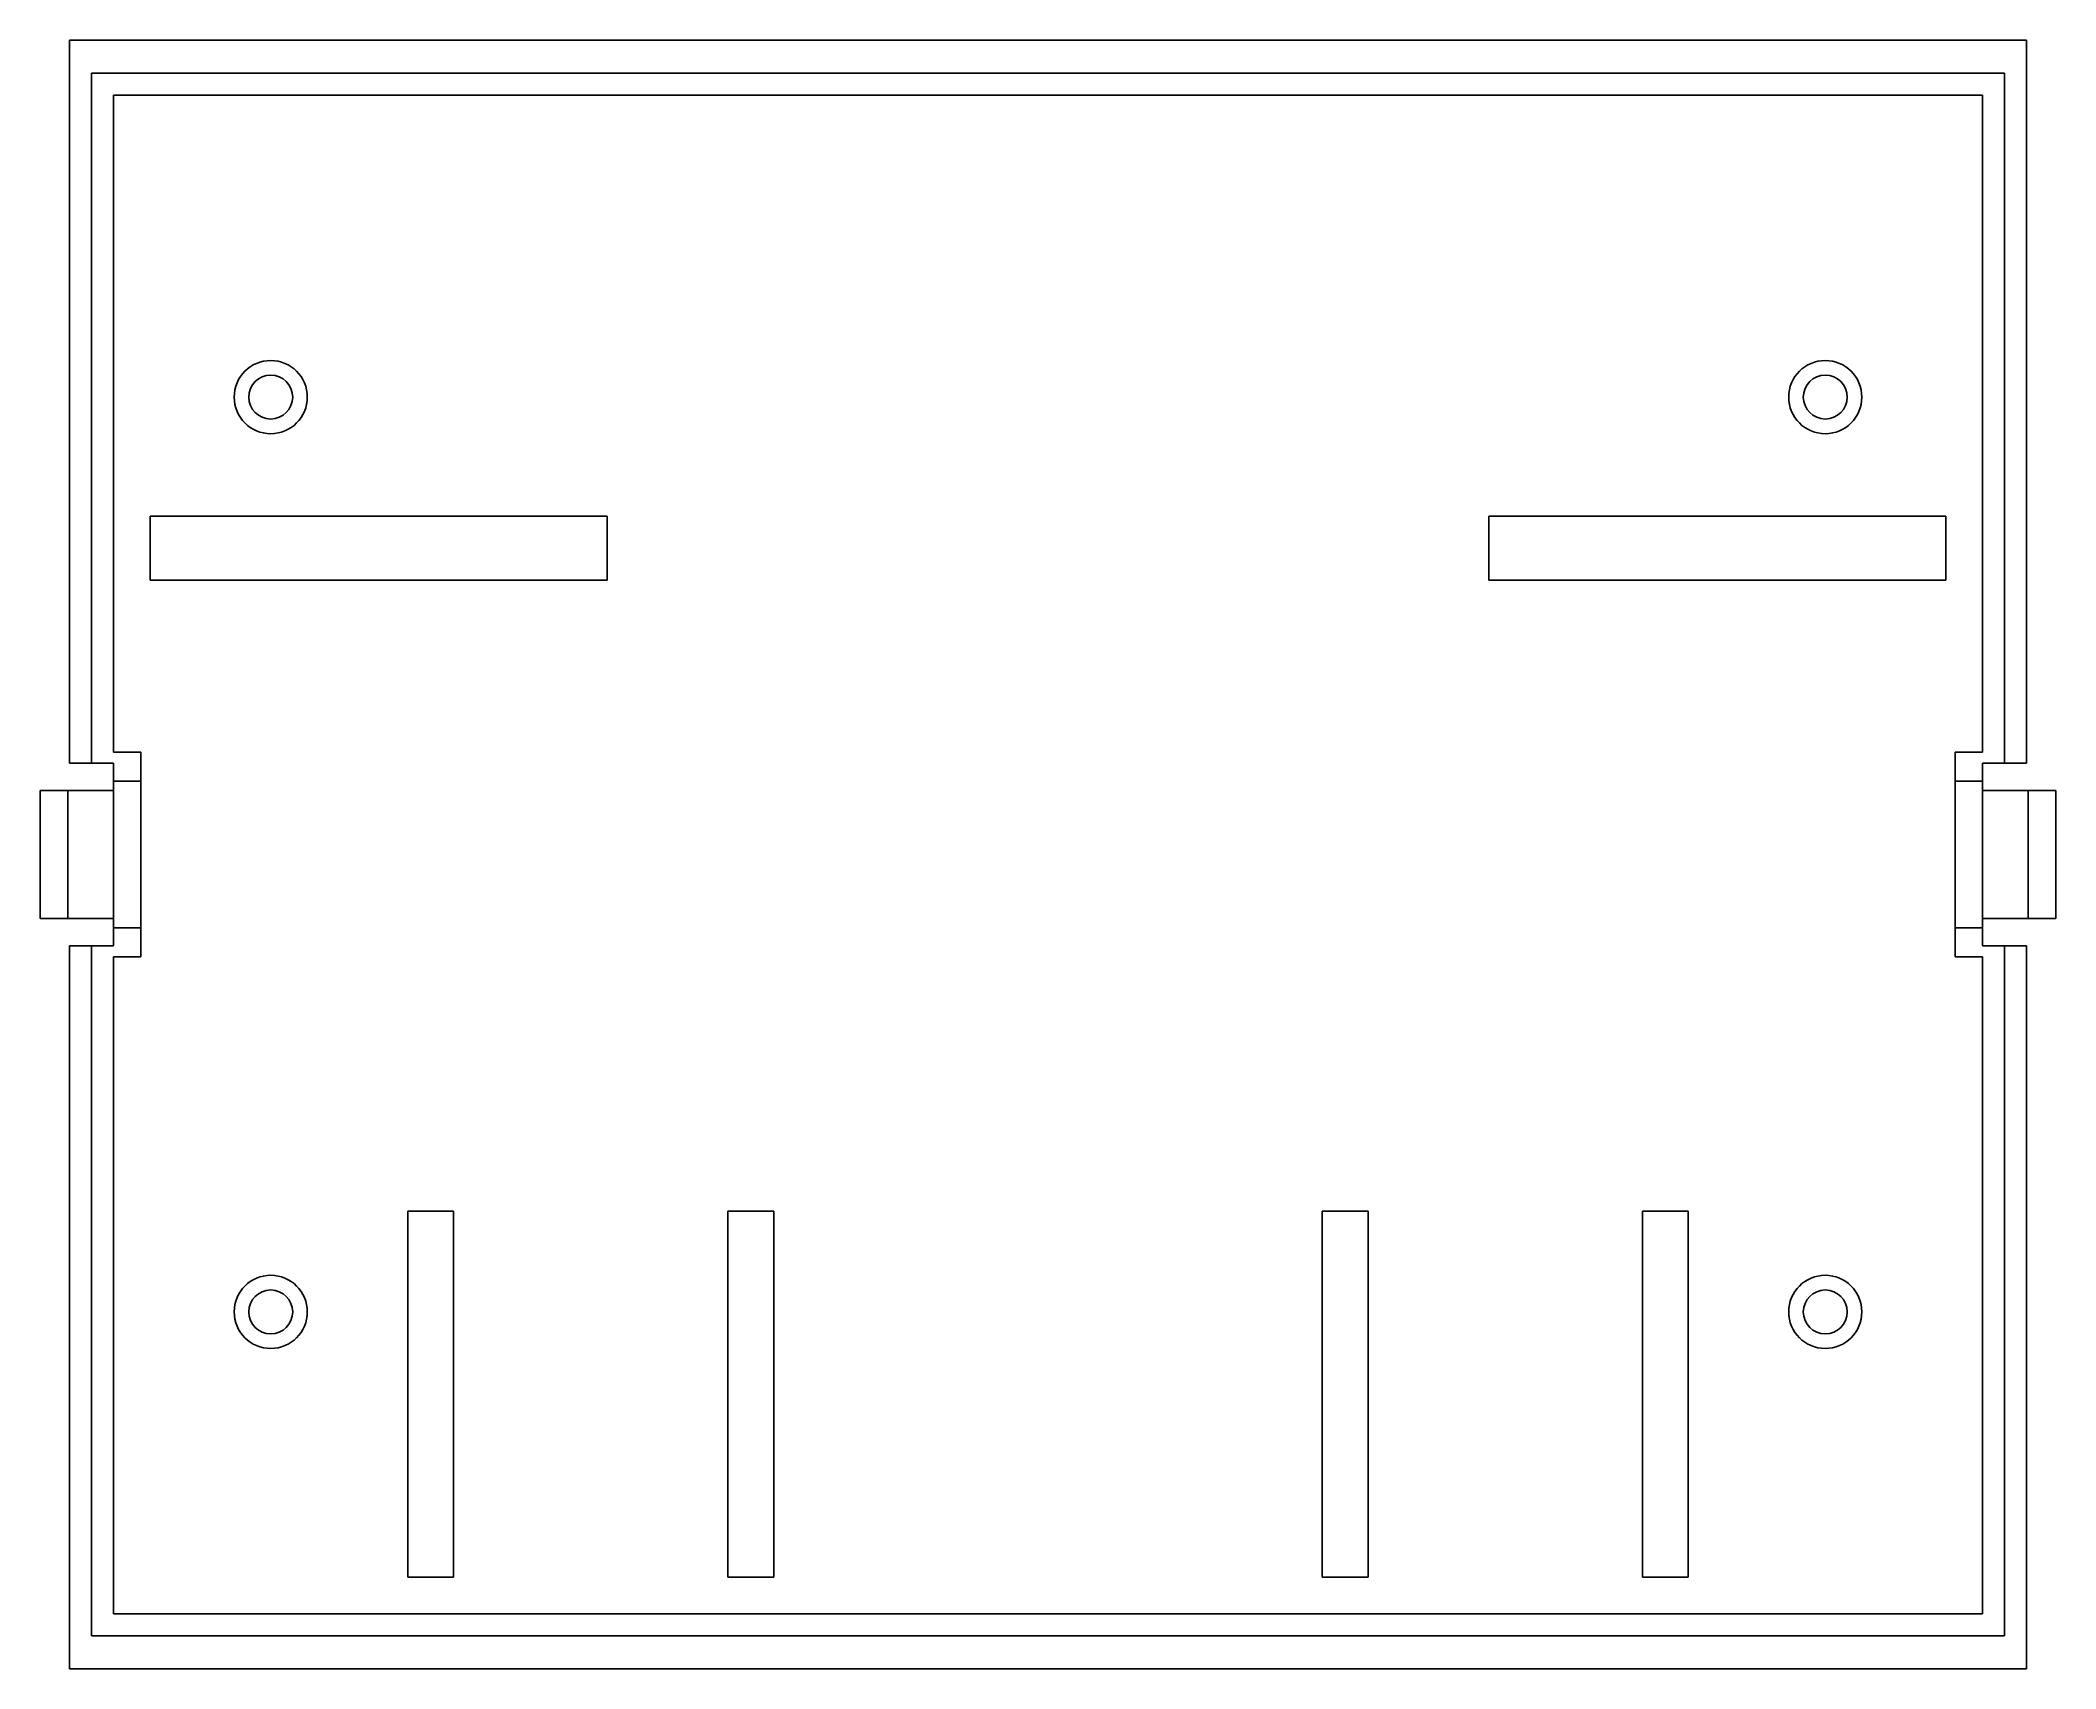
# Model space of a CAD drawing. Header units: millimetres. Extents: x -55 to 55, y -44 to 44.
import ezdxf

# ---------------------------------------------------------------- set-up
doc = ezdxf.new("R2010")
doc.units = ezdxf.units.MM
doc.layers.add('Body', color=7, linetype='CONTINUOUS')

msp = doc.modelspace()

# ---------------------------------------------------------------- linework, layer by layer
at = {"layer": 'Body'}
for p, q in [((-53.5, 5), (-53.5, 44.5)), ((-53.5, 44.5), (53.5, 44.5)), ((-53.5, 5, 8), (-53.5, 44.5, 8)), ((-53.5, 44.5, 8), (53.5, 44.5, 8)), ((-53.5, 44.5), (-53.5, 44.5, 8)), ((-53.5, 5), (-53.5, 44.5)), ((-53.5, 5, 8), (-53.5, 44.5, 8)), ((-53.5, 44.5), (-53.5, 44.5, 8)), ((-53.5, 44.5), (53.5, 44.5)), ((-53.5, 44.5, 8), (53.5, 44.5, 8)), ((53.5, 44.5), (53.5, 5)), ((53.5, 44.5, 8), (53.5, 5, 8)), ((53.5, 44.5), (53.5, 44.5, 8)), ((53.5, 44.5), (53.5, 44.5, 8)), ((53.5, 44.5), (53.5, 5)), ((53.5, 44.5, 8), (53.5, 5, 8)), ((-52.3, 5, 9), (-52.3, 42.7, 9)), ((-52.3, 42.7, 9), (52.3, 42.7, 9)), ((-52.3, 42.7, 8), (-52.3, 42.7, 9)), ((-52.3, 5, 8), (-52.3, 42.7, 8)), ((-52.3, 5, 9), (-52.3, 42.7, 9)), ((-52.3, 42.7, 8), (52.3, 42.7, 8)), ((-52.3, 5, 8), (-52.3, 42.7, 8)), ((-52.3, 42.7, 8), (-52.3, 42.7, 9)), ((-52.3, 42.7, 8), (52.3, 42.7, 8)), ((-52.3, 42.7, 9), (52.3, 42.7, 9)), ((52.3, 5, 9), (52.3, 42.7, 9)), ((52.3, 5, 8), (52.3, 42.7, 8)), ((52.3, 42.7, 8), (52.3, 42.7, 9)), ((52.3, 42.7, 8), (52.3, 42.7, 9)), ((52.3, 5, 8), (52.3, 42.7, 8)), ((52.3, 5, 9), (52.3, 42.7, 9)), ((51.1, 41.5, 9), (-51.1, 41.5, 9)), ((-51.1, 41.5, 9), (-51.1, 5.6, 9)), ((51.1, 41.5, 3), (-51.1, 41.5, 3)), ((51.1, 41.5, 9), (-51.1, 41.5, 9)), ((-51.1, 41.5, 3), (-51.1, 41.5, 9)), ((-51.1, 41.5, 3), (-51.1, 5.6, 3)), ((-51.1, 41.5, 9), (-51.1, 5.6, 9)), ((-51.1, 41.5, 3), (-51.1, 41.5, 9)), ((51.1, 41.5, 3), (-51.1, 41.5, 3)), ((-51.1, 41.5, 3), (-51.1, 5.6, 3)), ((51.1, 5.6, 9), (51.1, 41.5, 9)), ((51.1, 5.6, 3), (51.1, 41.5, 3)), ((51.1, 41.5, 3), (51.1, 41.5, 9)), ((51.1, 5.6, 9), (51.1, 41.5, 9)), ((51.1, 41.5, 3), (51.1, 41.5, 9)), ((51.1, 5.6, 3), (51.1, 41.5, 3)), ((-41.3, 25, 3), (-41.3, 25, 8)), ((-41.3, 25, 3), (-41.3, 25, 8)), ((-40.5, 25, 3), (-40.5, 25, 8)), ((-40.5, 25, 3), (-40.5, 25, 8)), ((43.7, 25, 3), (43.7, 25, 8)), ((43.7, 25, 3), (43.7, 25, 8)), ((44.5, 25, 3), (44.5, 25, 8)), ((44.5, 25, 3), (44.5, 25, 8)), ((-49.1, 18.5), (-49.1, 15)), ((-24.1, 18.5), (-49.1, 18.5)), ((-49.1, 18.5), (-49.1, 18.5, 3)), ((-49.1, 18.5), (-49.1, 15)), ((-49.1, 18.5, 3), (-49.1, 15, 3)), ((-49.1, 18.5), (-49.1, 18.5, 3)), ((-24.1, 18.5), (-49.1, 18.5)), ((-24.1, 18.5, 3), (-49.1, 18.5, 3)), ((-49.1, 18.5, 3), (-49.1, 15, 3)), ((-24.1, 18.5, 3), (-49.1, 18.5, 3)), ((-24.1, 15), (-24.1, 18.5)), ((-24.1, 18.5), (-24.1, 18.5, 3)), ((-24.1, 15), (-24.1, 18.5)), ((-24.1, 15, 3), (-24.1, 18.5, 3)), ((-24.1, 18.5), (-24.1, 18.5, 3)), ((-24.1, 15, 3), (-24.1, 18.5, 3)), ((24.1, 18.5), (24.1, 15)), ((49.1, 18.5), (24.1, 18.5)), ((24.1, 18.5), (24.1, 18.5, 3)), ((24.1, 18.5), (24.1, 15)), ((24.1, 18.5, 3), (24.1, 15, 3)), ((24.1, 18.5), (24.1, 18.5, 3)), ((49.1, 18.5), (24.1, 18.5)), ((49.1, 18.5, 3), (24.1, 18.5, 3)), ((24.1, 18.5, 3), (24.1, 15, 3)), ((49.1, 18.5, 3), (24.1, 18.5, 3)), ((49.1, 15), (49.1, 18.5)), ((49.1, 18.5), (49.1, 18.5, 3)), ((49.1, 15), (49.1, 18.5)), ((49.1, 15, 3), (49.1, 18.5, 3)), ((49.1, 18.5), (49.1, 18.5, 3)), ((49.1, 15, 3), (49.1, 18.5, 3)), ((-49.1, 15), (-24.1, 15)), ((-49.1, 15), (-49.1, 15, 3)), ((-49.1, 15), (-49.1, 15, 3)), ((-49.1, 15), (-24.1, 15)), ((-49.1, 15, 3), (-24.1, 15, 3)), ((-49.1, 15, 3), (-24.1, 15, 3)), ((-24.1, 15), (-24.1, 15, 3)), ((-24.1, 15), (-24.1, 15, 3)), ((24.1, 15), (49.1, 15)), ((24.1, 15), (24.1, 15, 3)), ((24.1, 15), (24.1, 15, 3)), ((24.1, 15), (49.1, 15)), ((24.1, 15, 3), (49.1, 15, 3)), ((24.1, 15, 3), (49.1, 15, 3)), ((49.1, 15), (49.1, 15, 3)), ((49.1, 15), (49.1, 15, 3)), ((-49.6, 5.6, 9), (-51.1, 5.6, 9)), ((-51.1, 5.6, 3), (-51.1, 5.6, 9)), ((-51.1, 5.6, 3), (-51.1, 5.6, 9)), ((-49.6, 5.6, 3), (-51.1, 5.6, 3)), ((-49.6, 5.6, 9), (-51.1, 5.6, 9)), ((-49.6, 5.6, 3), (-51.1, 5.6, 3)), ((-49.6, 4, 9), (-49.6, 5.6, 9)), ((-49.6, -5.6, 3), (-49.6, 5.6, 3)), ((-49.6, 5.6, 3), (-49.6, 5.6, 9)), ((-49.6, 4, 9), (-49.6, 5.6, 9)), ((-49.6, 5.6, 3), (-49.6, 5.6, 9)), ((-49.6, -5.6, 3), (-49.6, 5.6, 3)), ((49.6, 5.6, 9), (49.6, 4, 9)), ((51.1, 5.6, 9), (49.6, 5.6, 9)), ((49.6, 5.6, 3), (49.6, 5.6, 9)), ((49.6, 5.6, 3), (49.6, -5.6, 3)), ((49.6, 5.6, 9), (49.6, 4, 9)), ((49.6, 5.6, 3), (49.6, 5.6, 9)), ((51.1, 5.6, 3), (49.6, 5.6, 3)), ((51.1, 5.6, 9), (49.6, 5.6, 9)), ((51.1, 5.6, 3), (49.6, 5.6, 3)), ((49.6, 5.6, 3), (49.6, -5.6, 3)), ((51.1, 5.6, 3), (51.1, 5.6, 9)), ((51.1, 5.6, 3), (51.1, 5.6, 9)), ((-52.3, 5, 8), (-53.5, 5, 8)), ((-53.5, 5), (-53.5, 5, 8)), ((-51.1, 5), (-53.5, 5)), ((-51.1, 5), (-53.5, 5)), ((-52.3, 5, 8), (-53.5, 5, 8)), ((-53.5, 5), (-53.5, 5, 8)), ((-51.1, 5, 9), (-52.3, 5, 9)), ((-52.3, 5, 8), (-52.3, 5, 9)), ((-51.1, 5, 9), (-52.3, 5, 9)), ((-52.3, 5, 8), (-52.3, 5, 9)), ((-51.1, 5), (-51.1, 5, 9)), ((-51.1, 5, 9), (-51.1, 4, 9)), ((-51.1, 5), (-51.1, -5)), ((-51.1, 5), (-51.1, 5, 9)), ((-51.1, 5), (-51.1, -5)), ((-51.1, 5, 9), (-51.1, 4, 9)), ((51.1, 5, 9), (52.3, 5, 9)), ((51.1, 4, 9), (51.1, 5, 9)), ((51.1, 5), (53.5, 5)), ((51.1, -5), (51.1, 5)), ((51.1, 5), (53.5, 5)), ((51.1, 5, 9), (52.3, 5, 9)), ((51.1, 5), (51.1, 5, 9)), ((51.1, -5), (51.1, 5)), ((51.1, 5), (51.1, 5, 9)), ((51.1, 4, 9), (51.1, 5, 9)), ((52.3, 5, 8), (53.5, 5, 8)), ((52.3, 5, 8), (52.3, 5, 9)), ((52.3, 5, 8), (53.5, 5, 8)), ((52.3, 5, 8), (52.3, 5, 9)), ((53.5, 5), (53.5, 5, 8)), ((53.5, 5), (53.5, 5, 8)), ((-51.1, 3.5, 17), (-55.1, 3.5, 17)), ((-55.1, -3.5, 17), (-55.1, 3.5, 17)), ((-55.1, -3.5, 13), (-55.1, 3.5, 13)), ((-55.1, -3.5, 17), (-55.1, 3.5, 17)), ((-55.1, 3.5, 17), (-55.1, 3.5, 13)), ((-55.1, 3.5, 13), (-53.6, 3.5, 11.68)), ((-55.1, -3.5, 13), (-55.1, 3.5, 13)), ((-55.1, 3.5, 13), (-53.6, 3.5, 11.68)), ((-55.1, 3.5, 17), (-55.1, 3.5, 13)), ((-51.1, 3.5, 17), (-55.1, 3.5, 17)), ((-53.6, -3.5, 11.68), (-53.6, 3.5, 11.68)), ((-53.6, 3.5, 11.68), (-51.1, 3.5, 11.68)), ((-53.6, -3.5, 11.68), (-53.6, 3.5, 11.68)), ((-53.6, 3.5, 11.68), (-51.1, 3.5, 11.68)), ((-49.6, 4, 9), (-51.1, 4, 9)), ((-51.1, 4, 9), (-51.1, 4, 17)), ((-49.6, 4, 9), (-51.1, 4, 9)), ((-49.6, 4, 17), (-51.1, 4, 17)), ((-51.1, 4, 17), (-51.1, 3.5, 17)), ((-49.6, 4, 17), (-51.1, 4, 17)), ((-51.1, 4, 17), (-51.1, 3.5, 17)), ((-51.1, 4, 9), (-51.1, 4, 17)), ((-51.1, -3.5, 11.68), (-51.1, 3.5, 11.68)), ((-51.1, 3.5, 17), (-51.1, 3.5, 11.68)), ((-51.1, -3.5, 11.68), (-51.1, 3.5, 11.68)), ((-51.1, 3.5, 17), (-51.1, 3.5, 11.68)), ((-49.6, 4, 9), (-49.6, 4, 17)), ((-49.6, -4, 17), (-49.6, 4, 17)), ((-49.6, 4, 9), (-49.6, 4, 17)), ((-49.6, -4, 17), (-49.6, 4, 17)), ((51.1, 4, 9), (49.6, 4, 9)), ((49.6, 4, 9), (49.6, 4, 17)), ((51.1, 4, 9), (49.6, 4, 9)), ((51.1, 4, 17), (49.6, 4, 17)), ((49.6, 4, 17), (49.6, -4, 17)), ((49.6, 4, 9), (49.6, 4, 17)), ((49.6, 4, 17), (49.6, -4, 17)), ((51.1, 4, 17), (49.6, 4, 17)), ((51.1, 4, 9), (51.1, 4, 17)), ((51.1, 3.5, 17), (51.1, 4, 17)), ((51.1, 4, 9), (51.1, 4, 17)), ((51.1, 3.5, 17), (51.1, 4, 17)), ((51.1, 3.5, 17), (55.1, 3.5, 17)), ((51.1, 3.5, 11.68), (51.1, 3.5, 17)), ((51.1, 3.5, 17), (55.1, 3.5, 17)), ((53.6, 3.5, 11.68), (51.1, 3.5, 11.68)), ((51.1, -3.5, 11.68), (51.1, 3.5, 11.68)), ((53.6, 3.5, 11.68), (51.1, 3.5, 11.68)), ((51.1, 3.5, 11.68), (51.1, 3.5, 17)), ((51.1, -3.5, 11.68), (51.1, 3.5, 11.68)), ((55.1, 3.5, 13), (53.6, 3.5, 11.68)), ((53.6, -3.5, 11.68), (53.6, 3.5, 11.68)), ((53.6, -3.5, 11.68), (53.6, 3.5, 11.68)), ((55.1, 3.5, 13), (53.6, 3.5, 11.68)), ((55.1, 3.5, 17), (55.1, -3.5, 17)), ((55.1, 3.5, 17), (55.1, -3.5, 17)), ((55.1, 3.5, 13), (55.1, 3.5, 17)), ((55.1, -3.5, 13), (55.1, 3.5, 13)), ((55.1, 3.5, 13), (55.1, 3.5, 17)), ((55.1, -3.5, 13), (55.1, 3.5, 13)), ((-51.1, -3.5, 17), (-55.1, -3.5, 17)), ((-55.1, -3.5, 13), (-55.1, -3.5, 17)), ((-55.1, -3.5, 13), (-53.6, -3.5, 11.68)), ((-51.1, -3.5, 17), (-55.1, -3.5, 17)), ((-55.1, -3.5, 13), (-55.1, -3.5, 17)), ((-55.1, -3.5, 13), (-53.6, -3.5, 11.68)), ((-53.6, -3.5, 11.68), (-51.1, -3.5, 11.68)), ((-53.6, -3.5, 11.68), (-51.1, -3.5, 11.68)), ((-51.1, -3.5, 11.68), (-51.1, -3.5, 17)), ((-51.1, -3.5, 17), (-51.1, -4, 17)), ((-51.1, -3.5, 17), (-51.1, -4, 17)), ((-51.1, -3.5, 11.68), (-51.1, -3.5, 17)), ((-51.1, -4, 17), (-49.6, -4, 17)), ((-51.1, -4, 9), (-51.1, -4, 17)), ((-51.1, -4, 9), (-49.6, -4, 9)), ((-51.1, -4, 17), (-49.6, -4, 17)), ((-51.1, -4, 9), (-51.1, -5, 9)), ((-51.1, -4, 9), (-49.6, -4, 9)), ((-51.1, -4, 9), (-51.1, -5, 9)), ((-51.1, -4, 9), (-51.1, -4, 17)), ((-49.6, -4, 9), (-49.6, -4, 17)), ((-49.6, -5.6, 9), (-49.6, -4, 9)), ((-49.6, -4, 9), (-49.6, -4, 17)), ((-49.6, -5.6, 9), (-49.6, -4, 9)), ((49.6, -4, 9), (49.6, -5.6, 9)), ((49.6, -4, 9), (51.1, -4, 9)), ((49.6, -4, 9), (49.6, -5.6, 9)), ((49.6, -4, 9), (49.6, -4, 17)), ((49.6, -4, 9), (49.6, -4, 17)), ((49.6, -4, 9), (51.1, -4, 9)), ((49.6, -4, 17), (51.1, -4, 17)), ((49.6, -4, 17), (51.1, -4, 17)), ((51.1, -4, 17), (51.1, -3.5, 17)), ((51.1, -3.5, 17), (55.1, -3.5, 17)), ((51.1, -3.5, 17), (51.1, -3.5, 11.68)), ((53.6, -3.5, 11.68), (51.1, -3.5, 11.68)), ((51.1, -3.5, 17), (55.1, -3.5, 17)), ((53.6, -3.5, 11.68), (51.1, -3.5, 11.68)), ((51.1, -3.5, 17), (51.1, -3.5, 11.68)), ((51.1, -4, 17), (51.1, -3.5, 17)), ((51.1, -5, 9), (51.1, -4, 9)), ((51.1, -4, 9), (51.1, -4, 17)), ((51.1, -4, 9), (51.1, -4, 17)), ((51.1, -5, 9), (51.1, -4, 9)), ((55.1, -3.5, 13), (53.6, -3.5, 11.68)), ((55.1, -3.5, 13), (53.6, -3.5, 11.68)), ((55.1, -3.5, 17), (55.1, -3.5, 13)), ((55.1, -3.5, 17), (55.1, -3.5, 13)), ((-51.1, -5), (-53.5, -5)), ((-53.5, -5), (-53.5, -5, 8)), ((-52.3, -5, 8), (-53.5, -5, 8)), ((-53.5, -5), (-53.5, -44.5)), ((-51.1, -5), (-53.5, -5)), ((-53.5, -5), (-53.5, -5, 8)), ((-53.5, -5), (-53.5, -44.5)), ((-53.5, -5, 8), (-53.5, -44.5, 8)), ((-53.5, -5, 8), (-53.5, -44.5, 8)), ((-52.3, -5, 8), (-53.5, -5, 8)), ((-52.3, -5, 9), (-52.3, -42.7, 9)), ((-51.1, -5, 9), (-52.3, -5, 9)), ((-52.3, -5, 8), (-52.3, -5, 9)), ((-51.1, -5, 9), (-52.3, -5, 9)), ((-52.3, -5, 8), (-52.3, -5, 9)), ((-52.3, -5, 8), (-52.3, -42.7, 8)), ((-52.3, -5, 9), (-52.3, -42.7, 9)), ((-52.3, -5, 8), (-52.3, -42.7, 8)), ((-51.1, -5), (-51.1, -5, 9)), ((-51.1, -5), (-51.1, -5, 9)), ((51.1, -5, 9), (52.3, -5, 9)), ((53.5, -5), (51.1, -5)), ((53.5, -5), (51.1, -5)), ((51.1, -5), (51.1, -5, 9)), ((51.1, -5, 9), (52.3, -5, 9)), ((51.1, -5), (51.1, -5, 9)), ((52.3, -5, 9), (52.3, -42.7, 9)), ((52.3, -5, 8), (52.3, -5, 9)), ((53.5, -5, 8), (52.3, -5, 8)), ((52.3, -5, 8), (52.3, -5, 9)), ((52.3, -5, 8), (52.3, -42.7, 8)), ((52.3, -5, 9), (52.3, -42.7, 9)), ((52.3, -5, 8), (52.3, -42.7, 8)), ((53.5, -5, 8), (52.3, -5, 8)), ((53.5, -5), (53.5, -44.5)), ((53.5, -5), (53.5, -5, 8)), ((53.5, -5, 8), (53.5, -44.5, 8)), ((53.5, -5), (53.5, -5, 8)), ((53.5, -5), (53.5, -44.5)), ((53.5, -5, 8), (53.5, -44.5, 8)), ((-51.1, -5.6, 9), (-49.6, -5.6, 9)), ((-51.1, -41.5, 9), (-51.1, -5.6, 9)), ((-51.1, -5.6, 3), (-51.1, -5.6, 9)), ((-51.1, -5.6, 3), (-49.6, -5.6, 3)), ((-51.1, -5.6, 9), (-49.6, -5.6, 9)), ((-51.1, -5.6, 3), (-51.1, -41.5, 3)), ((-51.1, -41.5, 9), (-51.1, -5.6, 9)), ((-51.1, -5.6, 3), (-51.1, -5.6, 9)), ((-51.1, -5.6, 3), (-51.1, -41.5, 3)), ((-51.1, -5.6, 3), (-49.6, -5.6, 3)), ((-49.6, -5.6, 3), (-49.6, -5.6, 9)), ((-49.6, -5.6, 3), (-49.6, -5.6, 9)), ((49.6, -5.6, 9), (51.1, -5.6, 9)), ((49.6, -5.6, 3), (49.6, -5.6, 9)), ((49.6, -5.6, 3), (49.6, -5.6, 9)), ((49.6, -5.6, 3), (51.1, -5.6, 3)), ((49.6, -5.6, 9), (51.1, -5.6, 9)), ((49.6, -5.6, 3), (51.1, -5.6, 3)), ((51.1, -5.6, 9), (51.1, -41.5, 9)), ((51.1, -41.5, 3), (51.1, -5.6, 3)), ((51.1, -5.6, 3), (51.1, -5.6, 9)), ((51.1, -5.6, 9), (51.1, -41.5, 9)), ((51.1, -5.6, 3), (51.1, -5.6, 9)), ((51.1, -41.5, 3), (51.1, -5.6, 3)), ((-35, -19.5), (-35, -39.5)), ((-32.5, -19.5), (-35, -19.5)), ((-35, -19.5), (-35, -19.5, 3)), ((-35, -19.5), (-35, -39.5)), ((-35, -19.5, 3), (-35, -39.5, 3)), ((-35, -19.5), (-35, -19.5, 3)), ((-32.5, -19.5), (-35, -19.5)), ((-32.5, -19.5, 3), (-35, -19.5, 3)), ((-35, -19.5, 3), (-35, -39.5, 3)), ((-32.5, -19.5, 3), (-35, -19.5, 3)), ((-32.5, -39.5), (-32.5, -19.5)), ((-32.5, -19.5), (-32.5, -19.5, 3)), ((-32.5, -39.5), (-32.5, -19.5)), ((-32.5, -39.5, 3), (-32.5, -19.5, 3)), ((-32.5, -19.5), (-32.5, -19.5, 3)), ((-32.5, -39.5, 3), (-32.5, -19.5, 3)), ((-17.5, -19.5), (-17.5, -39.5)), ((-15, -19.5), (-17.5, -19.5)), ((-17.5, -19.5), (-17.5, -19.5, 3)), ((-17.5, -19.5), (-17.5, -39.5)), ((-17.5, -19.5, 3), (-17.5, -39.5, 3)), ((-17.5, -19.5), (-17.5, -19.5, 3)), ((-15, -19.5), (-17.5, -19.5)), ((-15, -19.5, 3), (-17.5, -19.5, 3)), ((-17.5, -19.5, 3), (-17.5, -39.5, 3)), ((-15, -19.5, 3), (-17.5, -19.5, 3)), ((-15, -39.5), (-15, -19.5)), ((-15, -19.5), (-15, -19.5, 3)), ((-15, -39.5), (-15, -19.5)), ((-15, -39.5, 3), (-15, -19.5, 3)), ((-15, -19.5), (-15, -19.5, 3)), ((-15, -39.5, 3), (-15, -19.5, 3)), ((15, -19.5), (15, -39.5)), ((17.5, -19.5), (15, -19.5)), ((15, -19.5), (15, -19.5, 3)), ((15, -19.5), (15, -39.5)), ((15, -19.5, 3), (15, -39.5, 3)), ((15, -19.5), (15, -19.5, 3)), ((17.5, -19.5), (15, -19.5)), ((17.5, -19.5, 3), (15, -19.5, 3)), ((15, -19.5, 3), (15, -39.5, 3)), ((17.5, -19.5, 3), (15, -19.5, 3)), ((17.5, -39.5), (17.5, -19.5)), ((17.5, -19.5), (17.5, -19.5, 3)), ((17.5, -39.5), (17.5, -19.5)), ((17.5, -39.5, 3), (17.5, -19.5, 3)), ((17.5, -19.5), (17.5, -19.5, 3)), ((17.5, -39.5, 3), (17.5, -19.5, 3)), ((32.5, -19.5), (32.5, -39.5)), ((35, -19.5), (32.5, -19.5)), ((32.5, -19.5), (32.5, -19.5, 3)), ((32.5, -19.5), (32.5, -39.5)), ((32.5, -19.5, 3), (32.5, -39.5, 3)), ((32.5, -19.5), (32.5, -19.5, 3)), ((35, -19.5), (32.5, -19.5)), ((35, -19.5, 3), (32.5, -19.5, 3)), ((32.5, -19.5, 3), (32.5, -39.5, 3)), ((35, -19.5, 3), (32.5, -19.5, 3)), ((35, -39.5), (35, -19.5)), ((35, -19.5), (35, -19.5, 3)), ((35, -39.5), (35, -19.5)), ((35, -39.5, 3), (35, -19.5, 3)), ((35, -19.5), (35, -19.5, 3)), ((35, -39.5, 3), (35, -19.5, 3)), ((-41.3, -25, 3), (-41.3, -25, 8)), ((-41.3, -25, 3), (-41.3, -25, 8)), ((-40.5, -25, 3), (-40.5, -25, 8)), ((-40.5, -25, 3), (-40.5, -25, 8)), ((43.7, -25, 3), (43.7, -25, 8)), ((43.7, -25, 3), (43.7, -25, 8)), ((44.5, -25, 3), (44.5, -25, 8)), ((44.5, -25, 3), (44.5, -25, 8)), ((-35, -39.5), (-32.5, -39.5)), ((-35, -39.5), (-35, -39.5, 3)), ((-35, -39.5), (-35, -39.5, 3)), ((-35, -39.5), (-32.5, -39.5)), ((-35, -39.5, 3), (-32.5, -39.5, 3)), ((-35, -39.5, 3), (-32.5, -39.5, 3)), ((-32.5, -39.5), (-32.5, -39.5, 3)), ((-32.5, -39.5), (-32.5, -39.5, 3)), ((-17.5, -39.5), (-15, -39.5)), ((-17.5, -39.5), (-17.5, -39.5, 3)), ((-17.5, -39.5), (-17.5, -39.5, 3)), ((-17.5, -39.5), (-15, -39.5)), ((-17.5, -39.5, 3), (-15, -39.5, 3)), ((-17.5, -39.5, 3), (-15, -39.5, 3)), ((-15, -39.5), (-15, -39.5, 3)), ((-15, -39.5), (-15, -39.5, 3)), ((15, -39.5), (17.5, -39.5)), ((15, -39.5), (15, -39.5, 3)), ((15, -39.5), (15, -39.5, 3)), ((15, -39.5), (17.5, -39.5)), ((15, -39.5, 3), (17.5, -39.5, 3)), ((15, -39.5, 3), (17.5, -39.5, 3)), ((17.5, -39.5), (17.5, -39.5, 3)), ((17.5, -39.5), (17.5, -39.5, 3)), ((32.5, -39.5), (35, -39.5)), ((32.5, -39.5), (32.5, -39.5, 3)), ((32.5, -39.5), (32.5, -39.5, 3)), ((32.5, -39.5), (35, -39.5)), ((32.5, -39.5, 3), (35, -39.5, 3)), ((32.5, -39.5, 3), (35, -39.5, 3)), ((35, -39.5), (35, -39.5, 3)), ((35, -39.5), (35, -39.5, 3)), ((51.1, -41.5, 9), (-51.1, -41.5, 9)), ((-51.1, -41.5, 3), (-51.1, -41.5, 9)), ((-51.1, -41.5, 3), (51.1, -41.5, 3)), ((-51.1, -41.5, 3), (-51.1, -41.5, 9)), ((51.1, -41.5, 9), (-51.1, -41.5, 9)), ((-51.1, -41.5, 3), (51.1, -41.5, 3)), ((51.1, -41.5, 3), (51.1, -41.5, 9)), ((51.1, -41.5, 3), (51.1, -41.5, 9)), ((-52.3, -42.7, 9), (52.3, -42.7, 9)), ((-52.3, -42.7, 8), (-52.3, -42.7, 9)), ((-52.3, -42.7, 8), (52.3, -42.7, 8)), ((-52.3, -42.7, 9), (52.3, -42.7, 9)), ((-52.3, -42.7, 8), (-52.3, -42.7, 9)), ((-52.3, -42.7, 8), (52.3, -42.7, 8)), ((52.3, -42.7, 8), (52.3, -42.7, 9)), ((52.3, -42.7, 8), (52.3, -42.7, 9)), ((-53.5, -44.5), (53.5, -44.5)), ((-53.5, -44.5), (-53.5, -44.5, 8)), ((-53.5, -44.5, 8), (53.5, -44.5, 8)), ((-53.5, -44.5), (-53.5, -44.5, 8)), ((-53.5, -44.5), (53.5, -44.5)), ((-53.5, -44.5, 8), (53.5, -44.5, 8)), ((53.5, -44.5), (53.5, -44.5, 8)), ((53.5, -44.5), (53.5, -44.5, 8))]:
    msp.add_line(p, q, dxfattribs=at)
for centre, radius in [((-42.5, 25, 3), 2), ((-42.5, 25, 3), 2), ((-42.5, 25, 8), 2), ((-42.5, 25, 8), 2), ((42.5, 25, 3), 2), ((42.5, 25, 3), 2), ((42.5, 25, 8), 2), ((42.5, 25, 8), 2), ((-42.5, 25, 8), 1.2), ((-42.5, 25, 3), 1.2), ((-42.5, 25, 8), 1.2), ((-42.5, 25, 3), 1.2), ((42.5, 25, 8), 1.2), ((42.5, 25, 3), 1.2), ((42.5, 25, 8), 1.2), ((42.5, 25, 3), 1.2), ((-42.5, -25, 3), 2), ((-42.5, -25, 3), 2), ((-42.5, -25, 8), 2), ((-42.5, -25, 8), 2), ((42.5, -25, 3), 2), ((42.5, -25, 3), 2), ((42.5, -25, 8), 2), ((42.5, -25, 8), 2), ((-42.5, -25, 8), 1.2), ((-42.5, -25, 3), 1.2), ((-42.5, -25, 8), 1.2), ((-42.5, -25, 3), 1.2), ((42.5, -25, 8), 1.2), ((42.5, -25, 3), 1.2), ((42.5, -25, 8), 1.2), ((42.5, -25, 3), 1.2)]:
    msp.add_circle(centre, radius, dxfattribs=at)

doc.saveas('drawing.dxf')
